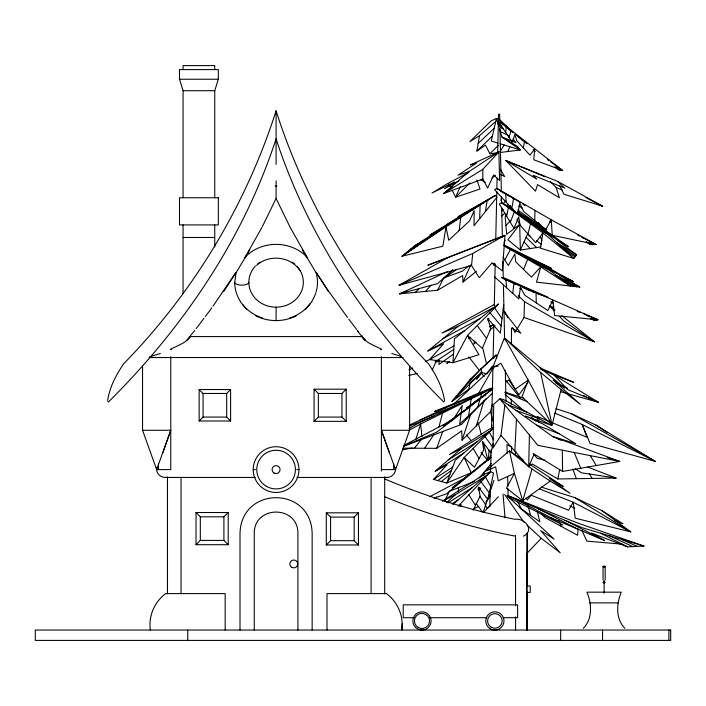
<?xml version="1.0" encoding="UTF-8"?>
<svg xmlns="http://www.w3.org/2000/svg" width="706" height="706" viewBox="0 0 706 706"><rect width="100%" height="100%" fill="white"/><g stroke="black" fill="none" stroke-linecap="round" stroke-linejoin="round"><path stroke-width="1.06" d="M511.373 344.563L511.471 328.016L520.825 333.25L503.89 311.584M511.312 404.503L511.347 399.04M534.76 220.519L534.945 210.379M439.079 360.139L438.982 364.481L453.481 354.094M489.84 506.299L490.176 490.97M458.22 506.22L490.608 471.687L491.094 449.713M491.552 428.833L492.947 366.193M493.115 358.498L493.821 326.631M494.288 305.724L495.215 263.903M495.744 239.687L496.821 191.264M496.874 189.067L497.112 178.062M497.677 152.743L498.533 114.222L499.636 114.222L501.339 191.211M504.887 405.006L500.951 435.425L528.697 466.869L529.403 435.02M479.701 218.657L480.071 205.049M512.556 327.522L514.983 332.464L524.002 317.471L524.514 301.674L518.239 295.62M458.344 491.8L458.485 487.705M402.146 623.689L401.838 630.043A27.596 19.512 -90 0 0 401.855 619.7C400.505 609.393 394.83 599.773 386.473 593.596L326.993 593.596L326.993 630.043M514.824 451.143L516.474 419.188M578.152 528.785L577.561 535.28L544.917 517.48L541.423 513.677M471.529 265.518L472.72 253.472L504.975 235.319L502.372 270.892L492.056 262.861L479.233 277.723L471.529 265.518L399.075 285.25L447.436 257.814L504.975 235.319L427.862 265.227L447.436 257.814M488.164 459.862L489.179 450.119M491.438 428.48L491.773 425.241M492.223 420.908L492.453 418.746M505.672 132.437L506.326 126.577M503.66 304.48L500.316 333.1L487.687 318.406L490.811 328.493L482.277 348.358L467.487 335.394L498.498 304.154M459.156 230.535L460.753 217.369M512.732 293.378L513.986 282.974M248.865 282.241L248.883 282.559A7.148 2.886 0 0 1 241.937 285.127A7.148 2.886 0 0 1 234.71 282.682L236.095 272.445M395.51 467.407C396.472 472.685 392.015 477.644 386.703 477.45L296.891 477.45M468.66 415.657L471.184 398.881M107.656 400.337C109.748 386.95 116.172 374.568 123.859 363.564C193.241 292.54 245.82 205.455 276.081 110.868C306.342 205.455 358.922 292.54 428.304 363.564C435.999 374.568 442.415 386.95 444.506 400.337M485.428 211.553L487.158 200.53M500.863 200.628L501.542 196.55M498.498 152.69L489.902 153.767L485.463 145.083L476.903 151.049L479.498 135.737L495.788 121.423M511.85 208.341L513.589 198.077M523.349 147.907L524.514 141.015M603.03 580.005L603.03 566.583L604.107 565.85L605.174 566.583L605.174 580.005M605.174 566.583L604.107 567.315L603.03 566.583M587.577 467.019L616.064 478.068L557.819 478.959L559.708 469.472M444.489 401.034L443.695 401.952C369.291 328.113 308.69 239.034 276.081 138.879C243.473 239.034 182.88 328.113 108.477 401.952L107.736 401.308M583.359 628.296C592.784 618.677 591.707 603.754 586.951 592.166L621.262 592.166C616.506 603.754 615.429 618.677 624.854 628.296M506.626 216.151L508.391 207.626M470.037 383.305L468.793 389.218L451.955 401.449L471.078 378.372L496.168 354.977L496.742 358.013M492.47 419.54L490.529 411.642L492.311 404.185M493.159 443.792L490.855 452.952L482.454 441.559L483.751 449.828L474.485 467.275L464.142 457.506L493.591 427.942M561.111 389.544L552.074 425.012L521.963 396.878L528.22 380.119L504.393 337.9L492.32 368.364L500.828 363.255L515.106 389.288L528.22 380.119L552.074 425.012L540.602 372.441L504.393 337.9L564.774 388.141L553.045 379.943L580.323 404.309L561.111 389.544L540.602 372.441M438.885 427.28L442.53 413.125M527.938 233.968L530.541 223.855M523.12 459.906L509.45 450.86L532.033 469.013L522.749 500.792L506.484 488.12L514.418 473.355L509.45 450.86L485.463 471.149L495.594 466.851L498.277 480.768L514.418 473.355L522.749 500.792L550.203 481.06L570.016 493.265L549.383 478.403L563.247 486.434L529.509 464.124M515.018 454.682L515.936 451.549M477.653 407.177L481.695 393.648M476.303 425.912L483.963 400.937M415.834 439.511L420.626 424.015L492.797 388.132L416.54 424.209L409.048 428.533M214.748 197.751L214.748 90.712L218.322 79.248L218.322 69.594L179.492 69.594L179.492 79.248L183.066 90.712L183.066 197.751M474.732 340.963L473.752 344.051L476.118 342.013M508.973 137.273L511.206 130.451M490.529 411.642L462.077 440.173L470.373 415.154M483.354 511.824L493.962 480.336M162.742 453.04L170.764 430.281L142.55 430.281L142.55 365.452M255.272 477.45L165.46 477.45C161.109 477.512 156.697 474.15 156.661 469.587L170.764 430.281M381.399 469.587L395.51 469.587L409.621 430.281L409.621 366.555M402.87 448.169L436.679 448.336L442.75 431.507M510.306 222.258L514.339 211.985M523.578 269.463L527.638 259.367M528.697 466.869L534.142 454.064L562.567 471.44L619.762 461.433L552.401 436.405L499.848 398.837L493.732 404.238L492.982 448.054L500.951 435.425M460.321 186.455L455.652 197.221L452.317 190.62M507.79 151.534L509.864 146.76M447.445 271.581L399.631 293.855L437.605 290.245L462.659 275.552L463.004 282.056L470.867 264.75M432.231 369.979L436.582 360.439M494.535 263.4L493.644 265.332L492.92 263.347M503.881 243.076L505.214 240.172M488.508 459.968L490.811 455.123M444.568 501.348L449.378 491.261L474.335 481.518M437.605 290.245L443.677 277.917M473.161 510.226L480.133 496.089L478.43 487.158L487.872 499.469L493.547 473.073L490.608 471.687L484.793 473.973L442.477 501.145M262.411 226.485L276.081 198.492L290.245 227.464L307.534 258.069L305.354 255.466A41.398 37.868 0 0 0 246.809 255.466L244.629 258.069L261.917 227.464M506.661 214.086L505.205 216.848L506.661 234.304L519.66 224.534L516.951 219.089M487.917 320.25L488.94 318.318M504.772 259.958L510.473 249.553M477.98 394.425L493.017 368.073M249.836 249.756L237.269 270.707L223.846 291.296M500.086 151.719L504.155 144.995M435.24 498.798L436.405 496.989M235.451 273.072L213.044 306.13M468.784 381.893L471.078 378.372M424.597 448.284L433.652 434.949M211.8 307.895L205.349 316.562M485.816 502.151L490.388 495.947M527.982 382.564L518.963 394.769L508.788 379.916L506.273 381.761M448.142 361.799L446.845 363.528L449.457 361.631M196.162 328.617L204.034 318.282M517.251 212.674L535.907 223.943L568.454 246.641L557.113 240.146L576.599 254.831L573.793 258.44L540.434 248.194L542.932 232.927L501.587 202.648L499.266 203.928L513.986 228.373L518.663 216.971L520.181 225.24L535.695 242.696L542.932 232.927L573.793 258.44L549.365 235.707L501.587 202.648L513.368 209.338M482.066 372.539L476.691 379.228L480.265 373.527L470.196 382.97M493.485 358.321L496.168 354.977L481.174 368.558L451.955 401.449L481.721 372.397L481.174 368.558M414.334 448.231L421.297 439.617M186.543 340.469L194.847 330.346M479.277 477.988L491.288 463.533M305.336 309.449L311.911 301.612M503.051 203.884L505.734 200.786M530.886 465.457L532.218 463.948L557.819 478.959M498.304 303.986L454.461 338.739L452.925 362.716L467.487 335.394L478.942 354.703L452.925 362.716L429.575 359.601L443.659 343.725L427.81 351.023L458.203 326.251L493.979 307.41M425.524 291.393L431.101 285.127M505.928 225.576L510.182 220.907M482.825 169.325L498.939 151.896L499.557 180.462L493.626 175.017L487.652 188.034L482.869 179.024L482.825 169.325L443.792 193.523L482.869 179.024M493.565 427.862L455.255 460.286L446.757 483.028L464.142 457.506L471.281 472.773L446.757 483.028L433.572 479.418L447.127 464.724L435.214 471.229L461.468 448.531L489.126 431.622M483.372 512.706L498.348 496.671M467.487 173.138L468.89 171.646L498.939 151.896L470.275 164.939L476.629 163.015L458.009 175.176L468.89 171.646L443.792 193.523L452.89 186.375M527.091 553.222L541.228 538.307L560.211 552.763L540.725 530.647L554.078 539.093L506.846 495.55M486.24 398.546L461.53 424.412L403.832 446.21M490.37 505.461L487.325 508.629L485.075 504.869M469.905 182.898L455.652 197.221L480.009 189.04L476.929 179.915M199.145 420.997L203.081 417.07L203.081 393.471L199.145 389.544L230.606 389.544L230.606 420.997L199.145 420.997L199.145 389.544M230.606 420.997L226.67 417.07L226.67 393.471L230.606 389.544M489.902 153.767L498.41 145.251M314.064 421.35L318.353 417.07L318.353 393.471L314.064 389.183L346.231 389.183L346.231 421.35L314.064 421.35L314.064 389.183M318.353 393.471L341.942 393.471L346.231 389.183M196.03 544.697L200.319 540.408L223.908 540.408L228.197 544.697L196.03 544.697L196.03 512.521L228.197 512.521L228.197 544.697M223.908 540.408L223.908 516.81L228.197 512.521M326.296 544.979L330.584 540.69L354.174 540.69L358.463 544.979L326.296 544.979L326.296 512.812L358.463 512.812L358.463 544.979M354.174 540.69L354.174 517.101L358.463 512.812M501.701 210.926L503.21 209.461M506.979 205.79L508.488 204.325M476.903 151.049L492.435 136.011M415.26 292.372L419.126 288.648M478.421 490.485L480.804 488.19M501.639 216.177L504.808 213.141M478.2 143.389L494.209 128.315M492.523 393.163L459.668 424.138L462.209 405.473L454.302 417.802L444.559 424.827M454.037 403.823L493.291 366.943M603.348 581.762C601.9 583.588 606.701 583.05 604.645 581.647M446.519 502.619L455.441 494.685L485.154 476.426M452.864 504.508L490.608 471.687M459.421 505.867L461.036 504.472M478.262 489.505L479.921 488.067M490.008 330.029L495.003 325.713M492.082 177.974L495.444 175.176M468.89 265.783L462.456 271.113L444.665 277.555M465.378 212.938L430.122 235.036L438.505 230.412L414.343 246.041L401.979 256.243L442.9 246.173L445.98 226.776L495.268 195.368L496.865 197.353L473.982 225.752L474.203 210.626L469.596 220.801L448.716 240.261L445.98 226.776L401.979 256.243L444.233 227.244L495.268 195.368L458.044 216.821L488.49 199.595M491.032 457.444L446.474 493.847L434.04 498.136M463.004 282.056L476.391 271.369M441.329 481.545L449.81 474.847M474.688 403.135L436.696 432.16L403.7 446.051M476.4 401.829L479.815 399.208M481.527 397.902L485.79 394.628M488.234 459.244L490.811 457.267L452.202 487.908L466.198 477.362L429.716 496.75M464.124 478.483L478.412 467.557M479.815 465.845L490.961 457.356M437.773 480.565L451.487 470.373M492.744 388.794L466.339 408.147L479.365 399.402L443.13 426.062L453.49 419.373L403.505 445.627M435.072 361.498L436.837 360.236M477.891 488.958L479.674 487.705M256.534 265.403C268.96 254.019 290.846 256.287 300.024 270.645M436.679 448.336L461.733 430.81L462.077 440.173M483.372 395.66L491.853 389.853M456.844 269.383L444.056 278.102L452.828 269.842L437.623 283.6L399.631 293.855L406.815 291.251M455.908 416.522L467.857 408.368M474.856 401.908L485.737 394.583M437.005 360.589L453.781 349.373M433.572 479.418L452.714 467.09M452.317 503.537L458.653 499.469M435.214 471.229L463.913 452.961M448.036 502.901L472.632 487.317M448.336 459.88L477.212 441.709M407.062 252.042L417.175 245.812M410.407 249.289L425.489 240.111M479.498 135.737L469.896 141.571L491.155 120.885L496.477 118.431L499.124 119.164L513.085 132.437M490.211 326.631L493.873 324.433L489.373 326.922M435.355 362.478L438.991 360.325M414.343 246.041L431.595 235.91M430.122 235.036L455.547 220.175M447.754 223.987L472.923 209.32M429.575 359.601L454.002 345.905M427.81 351.023L464.566 330.726M468.625 338.412L470.487 337.38M583.65 238.319L581.788 237.181L596.04 244.505L552.251 235.292L551.271 219.787L496.795 188.396L494.544 189.632L517.622 214.58L519.784 203.196L523.72 211.553L545.8 229.476L551.271 219.787L596.04 244.505L590.834 244.62L586.157 241.937M443.006 338.642L480.08 318.432M458.944 180.895L444.506 188.714L454.726 181.963L432.019 192.967L448.504 183.083L468.793 172.467M409.056 430.289L420.626 424.015L421.976 436.599M488.375 495.894L490.299 494.844M380.702 349.761L381.637 349.285C374.789 345.64 366.29 343.081 361.631 336.585L190.532 336.585C185.872 343.081 177.382 345.64 170.534 349.285L171.461 349.761M408.95 369.926L412.851 367.958M425.533 361.578L431.392 358.639M461.468 448.531L449.528 454.505L488.993 429.345L493.415 427.589M443.403 500.686L455.441 494.685M409.268 425.206L446.686 407.362L483.478 392.518M523.437 536.154C535.201 530.321 524.805 517.78 514.798 519.281A682.367 682.367 0 0 1 384.902 479.03M473.832 508.664L478.686 506.511M472.72 253.472L399.075 285.25L406.118 282.647M458.203 326.251L442.027 333.02L494.421 304.454M409.568 426.071L433.652 416.108M420.105 420.035L459.933 403.664M296.502 315.767C283.768 322.165 268.395 322.165 255.66 315.767M160.333 353.503L149.575 356.857M446.686 407.362L434.437 411.519L489.761 388.6L492.726 387.903M408.748 375.477L417.281 373.474M590.772 318.715L594.752 320.48L598.044 319.774L501.286 277.317M402.464 449.846L412.207 447.983M540.964 246.932L520.393 250.048L507.87 239.793L519.66 224.534L520.393 250.048L527.532 234.11L530.162 236.051M275.305 186.155L276.858 186.155M500.607 152.434L520.304 149.981L517.436 146.345L501.984 137.017L499.407 128.324M165.46 477.45L167.746 477.185M446.263 502.072L448.407 501.878M514.78 498.71L551.051 517.789L604.645 540.611L591.301 532.951L627.555 546.85L643.934 546.029L578.638 523.367L507.517 495.462M498.26 366.096L492.126 366.37L486.902 374.012L481.721 372.397M179.492 79.248L218.322 79.248M183.066 90.712L214.748 90.712M183.066 237.481L214.748 237.481M149.045 357.536L403.117 357.536M203.081 393.471L226.67 393.471M203.081 417.07L226.67 417.07M318.353 417.07L341.942 417.07L346.231 421.35M389.43 453.04L381.399 430.281L409.621 430.281M142.55 430.281L156.661 469.587L170.764 469.587L170.764 356.662M253.207 469.587L255.387 469.587M296.776 469.587L298.956 469.587A22.874 22.874 0 0 1 264.644 489.399A22.874 22.874 0 0 1 264.644 449.784A22.874 22.874 0 0 1 298.956 469.587M196.03 512.521L200.319 516.81L223.908 516.81M326.296 512.812L330.584 517.101L354.174 517.101M526.641 586.006L530.215 586.006L530.215 592.44L526.641 592.44M589.81 602.889L618.403 602.889M414.21 617.715L403.205 617.715L403.205 604.848L517.622 604.848L517.622 617.715L503.316 617.715M429.61 617.715L486.813 617.715M503.016 257.187L508.302 265.5L514.859 253.939L515.698 261.811L531.459 277.114L540.752 266.868L570.633 286.354L549.895 270.61L504.005 245.662L537.628 262.067L573.484 281.703L559.461 275.111L579.741 287.06L536.516 282.153L540.752 266.868L504.172 245.953M621.995 544.149L586.88 541.149L581.841 530.285M641.745 545.844L643.934 546.029L582.176 527.717L508.214 495.877M384.426 477.185L386.703 477.45M554.828 166.66L559.126 170.058L562.682 170.508L500.739 122.138L499.08 122.756L512.274 142.118L514.903 134.572L516.73 140.679L529.968 155.143L534.68 149.098L533.771 159.759L562.682 170.508L550.442 161.709M515.309 536.145L511.515 535.413A698.825 698.825 0 0 1 384.585 496.742M545.376 460.356L537.178 458.3L533.092 453.49M610.814 476.753L616.064 478.068L581.4 472.799L575.187 468.599M401.599 356.583L391.839 353.503M560.582 391.698L598.441 402.305L553.813 374.868L540.681 369.344M607.46 457.656L619.762 461.433L537.822 445.327L499.848 398.837L503.334 399.455L551.545 425.365L525.476 416.019L542.861 423.962L575.743 443.65L552.401 436.405L561.252 440.341M498.03 143.106L491.288 141.024L496.477 118.431L498.789 126.242M499.963 143.697L520.304 149.981L501.984 137.017L515.962 142.736L513.068 138.95M541.193 487.096L574.666 497.553L601.83 510.562L622.966 523.746L614.838 520.613M505.072 392.139L523.799 398.228M556.046 408.721L571.648 413.804L595.979 425.109L655.477 461.477L590.013 443.306L582.221 424.509L554.784 413.125M536.463 293.414L548.059 297.244L503.254 277.502M554.254 310.772L549.833 306.025L553.795 307.401M524.002 317.471L594.461 341.863L561.844 315.679M507.579 195.315L510.562 196.374L515.001 199.595M516.051 410.415L539.49 418.887M536.648 425.144L559.302 433.811M539.861 367.888L573.643 382.281L553.813 374.868L567.818 389.633L598.441 402.305L588.451 397.76M508.488 405.015L527.435 412.41M539.508 488.879L573.246 502.24L630.749 531.874L575.213 518.195L573.246 502.24L568.551 510.253L531.141 495.215L527.347 499.866L526.111 498.109M559.655 185.387L563.953 194.256L602.677 206.214L557.74 181.442L505.911 160.562L535.448 191.158L537.566 184.593L559.364 197.742L556.169 187.514L550.309 181.583M556.169 187.514L562.232 189.949M597.62 204.184L602.677 206.214L586.042 197.689M577.234 311.408L580.129 312.564M583.977 314.117L598.044 319.774L554.634 315.573L552.816 300.288L547.803 310.534L524.787 295.232L520.437 287.36L518.822 298.92L494.474 276.752M544.908 176.721L505.911 160.562L536.789 179.13L533.056 175.238L564.915 188.158L557.74 181.442M504.975 392.465L527.338 401.74M549.356 421.491L537.151 416.363L538.704 422.779M552.41 422.77L586.986 437.288L582.221 424.509L655.477 461.477L571.648 413.804M621.73 539.446L637.191 546.365M555.481 382.784L567.465 388.229M583.456 395.492L586.448 396.851M537.628 262.067L551.36 268.351L503.731 244.779M502.178 277.811L534.521 292.752M609.578 535.845L632.77 546.585M586.907 315.485L589.845 316.862M591.796 317.779L596.694 320.065M592.872 318.874L595.802 320.259M503.369 128.536L500.554 127.186L503.29 129.048M498.171 124.159L502.045 126.03M508.823 129.295L510.756 130.222M569.857 505.928L574.772 508.302M590.887 318.6L594.752 320.48M505.169 279.647L507.137 280.609M523.923 287.854L529.712 290.687M504.931 279.082L515.733 284.386M520.145 254.434L555.551 271.881M538.166 264.229L573.484 281.703M556.099 275.314L579.741 287.06M600.638 533.198L627.555 546.85M564.941 520.304L604.645 540.611M509.15 497.624L562.894 525.087L551.051 517.789M577.887 235.177L579.838 236.183M538.484 508.911L577.852 529.2M500.333 131.448L509.017 135.94M559.099 277.599L576.846 286.839M500.836 174.576L504.658 176.588L500.369 169.29M501.181 123.506L506.882 126.533M563.176 280.697L574.384 286.645M535.907 223.943L546.788 229.927L518.01 212.197M524.514 301.674L594.461 341.863L563.829 321.045L559.408 316.306M480.574 179.598L485.251 182.324M550.689 301.762L553.539 303.43M503.802 278.87L505.681 279.973M519.775 288.286L521.646 289.398M549.709 221.516L551.571 222.628M496.795 188.396L520.163 202.41M507.932 207.034L515.389 211.544M592.034 243.42L593.896 244.55M522.511 217.121L552.18 235.292M574.666 497.553L630.749 531.874L601.83 510.562M538.775 228.373L568.454 246.641M588.795 242.299L592.493 244.585M556.672 242.502L576.599 254.831M586.324 241.743L590.834 244.62M500.819 191.326L503.59 193.1M549.736 221.252L551.589 222.434M504.711 193.135L510.191 196.674M560.202 245.794L575.708 255.978M595.979 425.109L606.983 432.381M532.033 469.013L550.203 481.06M565.012 250.268L574.949 256.958M518.769 205.887L522.343 208.305M519.484 507.658L539.852 521.778L537.301 511.435M517.736 209.982L541.564 226.9M547.362 159.503L548.809 160.536M536.304 240.596L541.573 244.497M549.833 306.025L554.978 310.163M533.251 149.954L534.945 151.34M512.909 132.154L500.739 122.138L503.184 124.556M515.327 134.14L527.02 143.759M557.052 166.845L561.217 170.322M557.802 168.125L560.255 170.199M505.046 394.38L524.073 410.91M531.521 417.378L535.66 420.97M556.663 167.913L559.126 170.058M504.808 125.968L506.431 127.38M516.942 135.473L522.687 140.494M533.374 149.831L535.016 151.269M505.655 126.18L512.83 132.499M461.662 506.493L459.377 504.384L460.338 506.326M527.073 525.167L541.228 538.307M526.058 237.401L536.631 247.585M524.055 241.876L530.197 248.565M489.999 312.723L501.154 325.943M240.252 301.612L246.826 309.449M466.384 434.878L471.273 440.765M481.06 452.537L487.352 460.1M505.231 379.687L520.56 398.237M357.315 330.346L358.701 332.032M361.472 335.412L365.62 340.469M357.668 331.299L365.267 340.574M518.019 211.323L520.057 213.918M468.899 356.918L479.506 370.65M480.839 372.362L484.148 376.651M347.476 317.418L327.955 290.307L316.712 273.072M348.782 319.147L356.662 329.481M538.299 222.531L543.523 229.521M480.98 481.766L489.293 492.867M477.238 325.572L486.54 338.421M476.029 503.166L482.375 511.965M485.004 436.564L492.391 446.845M479.806 496.247L485.754 504.711M504.702 494.535L523.923 522.246M494.677 308.01L501.984 318.785M328.316 291.296L314.894 270.707L302.327 249.756M468.731 494.588L475.491 505.514M590.295 455.644L596.226 465.554M589.351 473.761L592.096 478.439M473.179 448.434L479.118 458.556M485.472 477.062L490.705 486.266M489.346 432.213L493.415 439.785M448.981 184.019L450.887 187.796M510.156 205.411L511.515 208.155M504.808 311.699L507.711 317.629M518.036 502.001L521.257 508.885M574.172 452.475L580.773 468.255M558.825 520.516L561.235 526.385M540.381 236.642L541.917 240.561M572.875 469.005L576.361 478.677M381.399 430.281L395.51 469.587M528.141 506.264L530.55 515.336M478.289 422.947L481.271 434.561M483.169 441.947L487.775 459.888M482.569 347.405L486.699 364.508M505.902 279.373L506.643 287.836M503.025 494.023L505.055 517.851M505.752 193.559L506.078 202.11M535.995 292.787L536.295 302.883M501.516 198.907L501.613 203.31M501.71 207.705L502.363 237.401M502.901 261.599L503.272 278.093M503.413 284.695L504.631 339.683M505.32 370.482L505.999 401.273M507.155 453.437L506.961 444.665L511.576 446.951L511.585 452.378M507.667 476.471L507.888 486.346M507.932 488.543L508.126 497.315M562.311 450.146L562.567 471.44M483.884 472.446L483.91 475.738M668.909 630.043L668.909 640.413M604.107 580.508L604.107 593.19M602.536 630.043L602.536 640.413M560.661 630.043L560.661 640.413M527.356 532.509L527.356 586.209M527.356 591.69L527.356 630.043M526.994 533.312L526.994 630.043M526.641 554.607L526.641 630.043M515.557 535.51L515.557 605.863M515.557 616.85L515.557 630.043M393.683 464.133L393.683 469.587M384.691 477.282L384.691 593.799M381.399 356.662L381.399 470.981M371.109 477.274L371.109 593.596M341.942 393.471L341.942 417.07M330.584 517.101L330.584 540.69M312.149 630.043L312.149 533.039C310.764 485.922 241.399 485.922 240.014 533.039L240.014 630.043M297.914 630.043L297.914 533.974C298.779 504.781 253.383 504.781 254.257 533.974L254.257 630.043M276.081 110.833L276.081 137.767M276.081 138.341L276.081 164.366M276.081 180.833L276.081 198.651M276.081 307.145L276.081 320.78M225.179 630.043L225.179 593.596L165.689 593.596C157.332 599.773 151.666 609.393 150.307 619.7A27.596 19.512 -90 0 0 150.325 630.043M214.748 69.594L214.748 65.587L183.066 65.587L183.066 69.594M214.748 224.914L214.748 246.932M200.319 516.81L200.319 540.408M187.752 630.043L187.752 640.413M183.066 224.914L183.066 293.59M181.054 477.282L181.054 593.799M167.481 477.282L167.481 593.799M158.479 464.133L158.479 469.587M156.661 467.407L156.661 469.587M297.385 266.7A27.243 24.922 0 0 1 294.358 300.73A27.243 24.922 0 0 1 257.055 300.085A27.243 24.922 0 0 1 255.44 265.985M257.549 263.973A27.243 24.922 0 0 1 259.905 262.191M292.258 262.191A27.243 24.922 0 0 1 294.614 263.973M316.067 272.445A41.398 37.868 0 0 1 316.067 292.046M315.776 292.99A41.398 37.868 0 0 1 311.928 301.18M310.199 303.686A41.398 37.868 0 0 1 289.892 317.947M262.27 317.947A41.398 37.868 0 0 1 242.59 304.498M240.234 301.18A41.398 37.868 0 0 1 234.683 282.241M218.322 197.751L179.492 197.751L179.492 224.914L218.322 224.914L218.322 197.751M670.7 630.043L35.3 630.043L35.3 640.413L670.7 640.413L670.7 630.043M524.743 205.155L522.89 204.043L524.743 205.234M291.825 567.342A3.927 3.927 0 0 0 297.72 563.935A3.927 3.927 0 0 0 291.825 560.529A3.927 3.927 0 0 0 291.825 567.342M415.534 627.378A9.116 9.116 0 0 0 430.784 623.292A9.116 9.116 0 0 0 419.62 612.128A9.116 9.116 0 0 0 415.534 627.378M490.326 628.825A9.116 9.116 0 0 0 503.996 620.927A9.116 9.116 0 0 0 490.326 613.037A9.116 9.116 0 0 0 490.326 628.825M418.199 627.484A7.563 7.563 0 0 0 429.539 620.927A7.563 7.563 0 0 0 418.199 614.379A7.563 7.563 0 0 0 418.199 627.484M491.235 627.246A7.289 7.289 0 0 0 502.169 620.927A7.289 7.289 0 0 0 491.235 614.617A7.289 7.289 0 0 0 491.235 627.246M266.418 486.328A19.327 19.327 0 0 0 295.408 469.587A19.327 19.327 0 0 0 266.418 452.855A19.327 19.327 0 0 0 266.418 486.328M274.087 473.038A3.98 3.98 0 0 0 280.07 469.587A3.98 3.98 0 0 0 274.087 466.137A3.98 3.98 0 0 0 274.087 473.038"/></g></svg>
